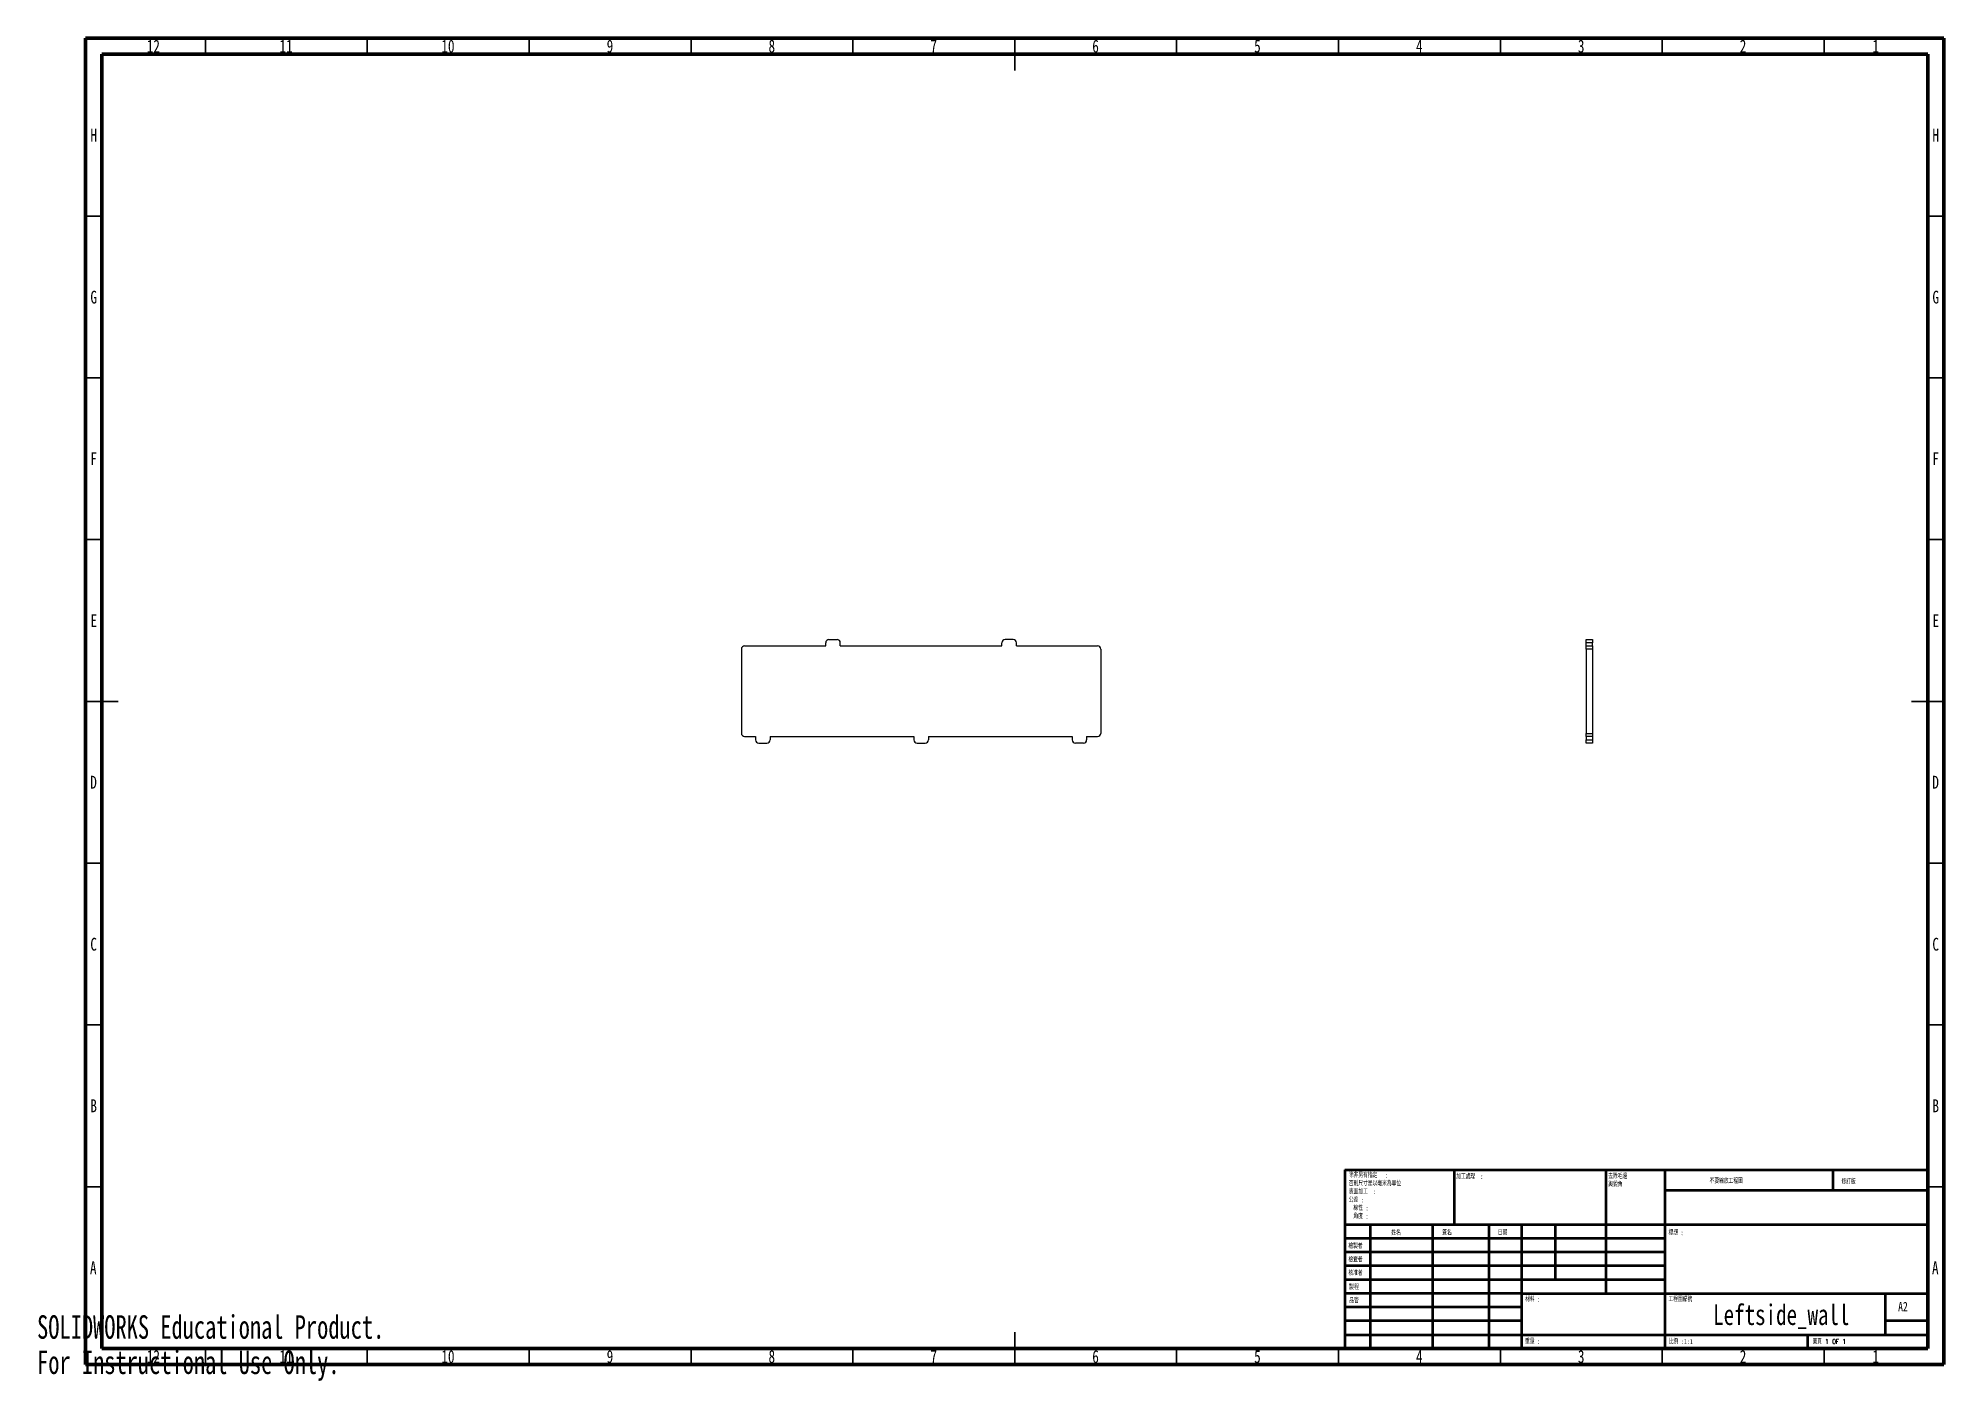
# Model space of a CAD drawing. Header units: millimetres. Extents: x 0 to 589, y 0 to 415.
import ezdxf

# ---------------------------------------------------------------- set-up
doc = ezdxf.new("R2010")
doc.units = ezdxf.units.MM
doc.styles.add('SLDTEXTSTYLE0', font='TXT', dxfattribs={"width": 0.75})
doc.styles.add('SLDTEXTSTYLE1', font='TXT', dxfattribs={"width": 0.7, "bigfont": 'bigfont'})
doc.styles.add('SLDTEXTSTYLE2', font='TXT', dxfattribs={"width": 0.75, "bigfont": 'bigfont'})
doc.styles.add('SLDTEXTSTYLE3', font='TXT', dxfattribs={"width": 0.666667, "bigfont": 'bigfont'})
doc.styles.add('SLDTEXTSTYLE4', font='TXT', dxfattribs={"width": 0.7})

# ---------------------------------------------------------------- blocks, each defined once
blk = doc.blocks.new('SW_NOTE_0')
at = {"color": 0, "linetype": 'Continuous', "lineweight": 0, "char_height": 1.5, "attachment_point": 1}
for s, insert, style in [('除非另有指定', (0, 1.93), 'SLDTEXTSTYLE1'), (':', (11.13, 1.89), 'SLDTEXTSTYLE0'), ('表面加工', (0, -3.11), 'SLDTEXTSTYLE1'), ('否則尺寸是以毫米為單位', (0, -0.61), 'SLDTEXTSTYLE1'), ('公差', (0, -5.65), 'SLDTEXTSTYLE1'), (':', (7.43, -3.15), 'SLDTEXTSTYLE0'), ('線性', (1.41, -8.2), 'SLDTEXTSTYLE1'), ('角度', (1.41, -10.74), 'SLDTEXTSTYLE1'), (':', (3.72, -5.7), 'SLDTEXTSTYLE0'), (':', (5.17, -10.79), 'SLDTEXTSTYLE0'), (':', (5.18, -8.24), 'SLDTEXTSTYLE0')]:
    blk.add_mtext(s, dxfattribs=dict(at, insert=insert, style=style))
blk = doc.blocks.new('SW_NOTE_0_1')
at = {"color": 0, "linetype": 'Continuous', "lineweight": 0, "char_height": 1.5, "attachment_point": 1}
for s, insert, style in [('加工處理', (0, 1.93), 'SLDTEXTSTYLE1'), (':', (7.44, 1.89), 'SLDTEXTSTYLE0')]:
    blk.add_mtext(s, dxfattribs=dict(at, insert=insert, style=style))
blk = doc.blocks.new('SW_NOTE_0_2')
at = {"color": 0, "linetype": 'Continuous', "lineweight": 0, "char_height": 1.5, "attachment_point": 1, "style": 'SLDTEXTSTYLE1'}
for s, insert in [('去除毛邊', (0, 1.93)), ('與銳角', (0, -0.57))]:
    blk.add_mtext(s, dxfattribs=dict(at, insert=insert))
blk = doc.blocks.new('SW_NOTE_0_3')
at = {"color": 0, "linetype": 'Continuous', "lineweight": 0, "char_height": 1.5, "attachment_point": 1}
for s, insert, style in [('材料', (0, 1.93), 'SLDTEXTSTYLE1'), (':', (3.72, 1.89), 'SLDTEXTSTYLE0')]:
    blk.add_mtext(s, dxfattribs=dict(at, insert=insert, style=style))
blk = doc.blocks.new('SW_NOTE_0_4')
at = {"color": 0, "linetype": 'Continuous', "lineweight": 0, "char_height": 1.5, "attachment_point": 1}
for s, insert, style in [('標題', (0, 1.93), 'SLDTEXTSTYLE1'), (':', (3.72, 1.89), 'SLDTEXTSTYLE0')]:
    blk.add_mtext(s, dxfattribs=dict(at, insert=insert, style=style))
blk = doc.blocks.new('SW_NOTE_0_5')
at = {"color": 0, "linetype": 'Continuous', "lineweight": 0, "char_height": 1.5, "attachment_point": 1}
for s, insert, style in [('比例', (0, 1.93), 'SLDTEXTSTYLE1'), (':1:1', (3.7, 1.89), 'SLDTEXTSTYLE0')]:
    blk.add_mtext(s, dxfattribs=dict(at, insert=insert, style=style))
blk = doc.blocks.new('SW_NOTE_0_6')
at = {"color": 0, "linetype": 'Continuous', "lineweight": 0, "attachment_point": 1}
for s, insert, char_height, style in [('重量', (0, 1.93), 1.499, 'SLDTEXTSTYLE1'), (':', (3.7, 1.89), 1.5, 'SLDTEXTSTYLE0')]:
    blk.add_mtext(s, dxfattribs=dict(at, insert=insert, char_height=char_height, style=style))

msp = doc.modelspace()

# ---------------------------------------------------------------- linework, layer by layer
at = {"color": 7, "linetype": 'Continuous', "lineweight": 70}
for p, q in [((15, 5), (15, 415)), ((15, 415), (589, 415)), ((589, 415), (589, 5)), ((20, 10), (20, 410)), ((20, 410), (584, 410)), ((584, 410), (584, 10)), ((584, 10), (20, 10)), ((589, 5), (15, 5))]:
    msp.add_line(p, q, dxfattribs=at)
at = {"color": 7, "linetype": 'Continuous', "lineweight": 35}
for p, q in [((52, 410), (52, 415)), ((102, 410), (102, 415)), ((152, 410), (152, 415)), ((202, 410), (202, 415)), ((252, 410), (252, 415)), ((302, 415), (302, 405)), ((302, 410), (302, 415)), ((352, 410), (352, 415)), ((402, 410), (402, 415)), ((452, 410), (452, 415)), ((502, 410), (502, 415)), ((552, 410), (552, 415)), ((20, 360), (15, 360)), ((584, 360), (589, 360)), ((20, 310), (15, 310)), ((584, 310), (589, 310)), ((20, 260), (15, 260)), ((584, 260), (589, 260)), ((15, 210), (25, 210)), ((20, 210), (15, 210)), ((589, 210), (579, 210)), ((584, 210), (589, 210)), ((20, 160), (15, 160)), ((584, 160), (589, 160)), ((20, 110), (15, 110)), ((584, 110), (589, 110)), ((20, 60), (15, 60)), ((584, 60), (589, 60)), ((302, 5), (302, 15)), ((52, 10), (52, 5)), ((102, 10), (102, 5)), ((152, 10), (152, 5)), ((202, 10), (202, 5)), ((252, 10), (252, 5)), ((302, 10), (302, 5)), ((352, 10), (352, 5)), ((402, 10), (402, 5)), ((452, 10), (452, 5)), ((502, 10), (502, 5)), ((552, 10), (552, 5))]:
    msp.add_line(p, q, dxfattribs=at)
at = {"color": 7, "linetype": 'Continuous', "lineweight": 25}
for p, q in [((217.56, 226.12), (217.56, 200.12)), ((218.56, 227.12), (243.61, 227.12)), ((243.61, 227.12), (243.61, 228.12)), ((244.61, 229.12), (247.11, 229.12)), ((248.11, 227.12), (248.11, 228.12)), ((248.11, 227.12), (298.01, 227.12)), ((298.01, 227.12), (298.01, 228.12)), ((301.51, 229.12), (299.01, 229.12)), ((302.51, 227.12), (302.51, 228.12)), ((302.51, 227.12), (327.56, 227.12)), ((328.56, 226.12), (328.56, 200.12)), ((478.49, 229.12), (480.49, 229.12)), ((478.49, 228.12), (478.49, 229.12)), ((480.49, 228.12), (478.49, 228.12)), ((478.49, 227.12), (478.49, 228.12)), ((478.49, 227.12), (480.49, 227.12)), ((478.49, 226.12), (478.49, 227.12)), ((480.49, 226.12), (478.49, 226.12)), ((478.49, 226.12), (478.49, 200.12)), ((480.49, 229.12), (480.49, 228.12)), ((480.49, 227.12), (480.49, 228.12)), ((480.49, 227.12), (480.49, 226.12)), ((480.49, 226.12), (480.49, 200.12)), ((218.56, 199.12), (221.91, 199.12)), ((221.91, 199.12), (221.91, 198.12)), ((222.91, 197.12), (225.41, 197.12)), ((226.41, 199.12), (226.41, 198.12)), ((226.41, 199.12), (270.81, 199.12)), ((270.81, 199.12), (270.81, 198.12)), ((271.81, 197.12), (274.31, 197.12)), ((275.31, 199.12), (319.71, 199.12)), ((275.31, 199.12), (275.31, 198.12)), ((319.71, 199.12), (319.71, 198.12)), ((323.21, 197.12), (320.71, 197.12)), ((324.21, 199.12), (324.21, 198.12)), ((324.21, 199.12), (327.56, 199.12)), ((478.49, 200.12), (480.49, 200.12)), ((478.49, 199.12), (478.49, 200.12)), ((480.49, 199.12), (478.49, 199.12)), ((478.49, 199.12), (478.49, 198.12)), ((478.49, 198.12), (480.49, 198.12)), ((478.49, 197.12), (478.49, 198.12)), ((480.49, 197.12), (478.49, 197.12)), ((480.49, 200.12), (480.49, 199.12)), ((480.49, 199.12), (480.49, 198.12)), ((480.49, 198.12), (480.49, 197.12))]:
    msp.add_line(p, q, dxfattribs=at)
at = {"color": 7, "linetype": 'Continuous', "lineweight": 50}
for p, q in [((404, 65.25), (584, 65.25)), ((404, 65.25), (404, 10)), ((437.8, 48.25), (437.8, 65.25)), ((484.6, 65.25), (484.6, 27)), ((502.8, 65.25), (502.8, 10)), ((554.8, 58.87), (554.8, 65.25)), ((584, 58.87), (502.8, 58.87)), ((584, 48.25), (404, 48.25)), ((411.8, 48.25), (411.8, 10)), ((430.99, 48.25), (430.99, 10)), ((448.4, 48.25), (448.4, 10)), ((458.6, 10), (458.6, 48.25)), ((469, 31.25), (469, 48.25)), ((502.8, 44), (404, 44)), ((502.8, 39.75), (404, 39.75)), ((502.8, 35.5), (404, 35.5)), ((502.8, 31.25), (404, 31.25)), ((458.6, 27), (404, 27)), ((458.6, 27), (584, 27)), ((571, 14.25), (571, 27)), ((458.6, 22.75), (404, 22.75)), ((458.6, 18.5), (404, 18.5)), ((584, 18.5), (571, 18.5)), ((404, 14.25), (584, 14.25)), ((547, 10), (547, 14.25))]:
    msp.add_line(p, q, dxfattribs=at)
at = {"color": 7, "linetype": 'Continuous', "lineweight": 25}
for centre, start, end in [((218.56, 226.12), 90, 180), ((244.61, 228.12), 90, 180), ((247.11, 228.12), 0, 90), ((299.01, 228.12), 90, 180), ((301.51, 228.12), 0, 90), ((327.56, 226.12), 0, 90), ((218.56, 200.12), 180, 270), ((222.91, 198.12), 180, 270), ((225.41, 198.12), 270, 0), ((271.81, 198.12), 180, 270), ((274.31, 198.12), 270, 0), ((320.71, 198.12), 180, 270), ((323.21, 198.12), 270, 0), ((327.56, 200.12), 270, 0)]:
    msp.add_arc(centre, 1, start, end, dxfattribs=at)

# ---------------------------------------------------------------- block references
at = {"color": 7, "linetype": 'Continuous', "lineweight": 0}
for name, p in [('SW_NOTE_0', (405.18, 62.38)), ('SW_NOTE_0_1', (438.37, 61.99)), ('SW_NOTE_0_2', (485.31, 62.07)), ('SW_NOTE_0_4', (503.96, 44.64)), ('SW_NOTE_0_3', (459.65, 24.05)), ('SW_NOTE_0_6', (459.62, 11.02)), ('SW_NOTE_0_5', (504.07, 10.97))]:
    msp.add_blockref(name, p, dxfattribs=at)

# ---------------------------------------------------------------- texts
for s, insert, char_height, attachment_point, style in [('12', (35.92, 414.49), 3.969, 2, 'SLDTEXTSTYLE0'), ('11', (76.92, 414.49), 3.969, 2, 'SLDTEXTSTYLE0'), ('10', (126.92, 414.49), 3.969, 2, 'SLDTEXTSTYLE0'), ('9', (176.96, 414.49), 3.97, 2, 'SLDTEXTSTYLE0'), ('8', (226.96, 414.49), 3.97, 2, 'SLDTEXTSTYLE0'), ('7', (276.96, 414.49), 3.97, 2, 'SLDTEXTSTYLE0'), ('6', (326.96, 414.49), 3.97, 2, 'SLDTEXTSTYLE0'), ('5', (376.96, 414.49), 3.97, 2, 'SLDTEXTSTYLE0'), ('4', (426.96, 414.49), 3.97, 2, 'SLDTEXTSTYLE0'), ('3', (476.96, 414.49), 3.97, 2, 'SLDTEXTSTYLE0'), ('2', (526.96, 414.49), 3.97, 2, 'SLDTEXTSTYLE0'), ('1', (567.96, 414.49), 3.97, 2, 'SLDTEXTSTYLE0'), ('H', (17.49, 386.99), 3.97, 2, 'SLDTEXTSTYLE0'), ('H', (586.49, 386.99), 3.97, 2, 'SLDTEXTSTYLE0'), ('G', (17.49, 336.93), 3.97, 2, 'SLDTEXTSTYLE0'), ('G', (586.49, 336.93), 3.97, 2, 'SLDTEXTSTYLE0'), ('F', (17.46, 286.99), 3.97, 2, 'SLDTEXTSTYLE0'), ('F', (586.46, 286.99), 3.97, 2, 'SLDTEXTSTYLE0'), ('E', (17.51, 236.93), 3.97, 2, 'SLDTEXTSTYLE0'), ('E', (586.51, 236.93), 3.97, 2, 'SLDTEXTSTYLE0'), ('D', (17.45, 186.99), 3.97, 2, 'SLDTEXTSTYLE0'), ('D', (586.45, 186.99), 3.97, 2, 'SLDTEXTSTYLE0'), ('C', (17.46, 136.93), 3.97, 2, 'SLDTEXTSTYLE0'), ('C', (586.46, 136.93), 3.97, 2, 'SLDTEXTSTYLE0'), ('B', (17.47, 86.99), 3.97, 2, 'SLDTEXTSTYLE0'), ('B', (586.47, 86.99), 3.97, 2, 'SLDTEXTSTYLE0'), ('不要縮放工程圖', (516.61, 62.53), 1.5, 1, 'SLDTEXTSTYLE1'), ('修訂版', (557.33, 62.33), 1.5, 1, 'SLDTEXTSTYLE1'), ('繪製者', (405.04, 42.43), 1.5, 1, 'SLDTEXTSTYLE1'), ('姓名', (418.32, 46.5), 1.5, 1, 'SLDTEXTSTYLE1'), ('簽名', (434.03, 46.56), 1.5, 1, 'SLDTEXTSTYLE1'), ('日期', (451.21, 46.58), 1.5, 1, 'SLDTEXTSTYLE1'), ('A', (17.34, 36.93), 3.97, 2, 'SLDTEXTSTYLE0'), ('檢查者', (405.04, 38.21), 1.5, 1, 'SLDTEXTSTYLE1'), ('A', (586.34, 36.93), 3.97, 2, 'SLDTEXTSTYLE0'), ('核准者', (405.04, 34.11), 1.5, 1, 'SLDTEXTSTYLE1'), ('製程', (405.2, 29.72), 1.5, 1, 'SLDTEXTSTYLE2'), ('品管', (405.34, 25.55), 1.5, 1, 'SLDTEXTSTYLE1'), ('工程圖編號', (503.91, 25.99), 1.5, 1, 'SLDTEXTSTYLE1'), ('Leftside_wall', (538.78, 23.61), 6.35, 2, 'SLDTEXTSTYLE0'), ('A2', (574.87, 24.41), 2.91, 1, 'SLDTEXTSTYLE0'), ('圖頁 1 OF 1', (548.48, 12.9), 1.5, 1, 'SLDTEXTSTYLE3'), ('12', (35.92, 9.49), 3.969, 2, 'SLDTEXTSTYLE0'), ('11', (76.92, 9.49), 3.969, 2, 'SLDTEXTSTYLE0'), ('10', (126.92, 9.49), 3.969, 2, 'SLDTEXTSTYLE0'), ('9', (176.96, 9.49), 3.97, 2, 'SLDTEXTSTYLE0'), ('8', (226.96, 9.49), 3.97, 2, 'SLDTEXTSTYLE0'), ('7', (276.96, 9.49), 3.97, 2, 'SLDTEXTSTYLE0'), ('6', (326.96, 9.49), 3.97, 2, 'SLDTEXTSTYLE0'), ('5', (376.96, 9.49), 3.97, 2, 'SLDTEXTSTYLE0'), ('4', (426.96, 9.49), 3.97, 2, 'SLDTEXTSTYLE0'), ('3', (476.96, 9.49), 3.97, 2, 'SLDTEXTSTYLE0'), ('2', (526.96, 9.49), 3.97, 2, 'SLDTEXTSTYLE0'), ('1', (567.96, 9.49), 3.97, 2, 'SLDTEXTSTYLE0')]:
    msp.add_mtext(s, dxfattribs=dict(at, insert=insert, char_height=char_height, attachment_point=attachment_point, style=style))
at = {"color": 7, "linetype": 'Continuous', "char_height": 7.266, "attachment_point": 1, "style": 'SLDTEXTSTYLE4'}
for s, insert in [('SOLIDWORKS Educational Product.', (0, 20.27)), ('For Instructional Use Only.', (0, 9.37))]:
    msp.add_mtext(s, dxfattribs=dict(at, insert=insert))

doc.saveas('drawing.dxf')
